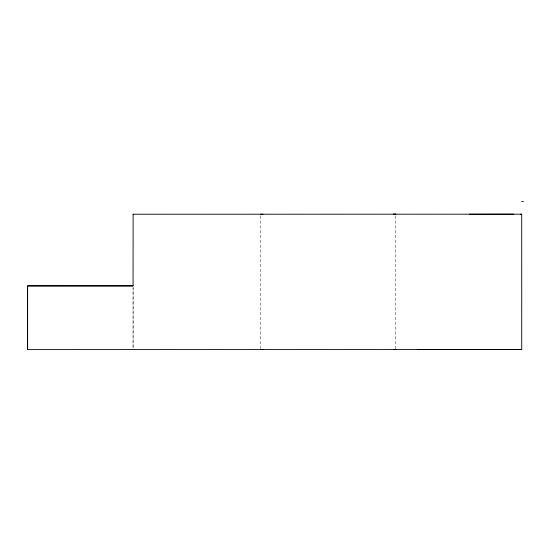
<?xml version="1.0" encoding="UTF-8"?>
<svg xmlns="http://www.w3.org/2000/svg" width="551" height="551" viewBox="0 0 551 551"><rect width="100%" height="100%" fill="white"/><g stroke="black" fill="none" stroke-linecap="round" stroke-linejoin="round"><path stroke-width="0.41" stroke-dasharray="2.75 2.07" d="M133.06 287.608L133.073 348.604L133.122 287.588M395.783 215.916L395.797 349.437M260.726 215.923L260.74 348.59"/><path stroke-width="0.83" d="M469.576 214.222L521.714 214.187L521.728 349.424L27.557 349.465L27.55 285.907L133.06 285.893L133.122 214.222M521.714 201.528L523.45 201.528M133.046 214.229L513.752 214.187M520.392 214.187L521.714 214.187M133.122 285.873L27.633 285.879L27.633 349.472M417.596 349.458L521.728 349.424M260.726 214.208L263.027 214.215M260.74 349.444L263.041 349.451M395.783 214.201L393.483 214.208L395.783 214.201M395.797 349.437L393.497 349.437L395.797 349.437"/></g></svg>
